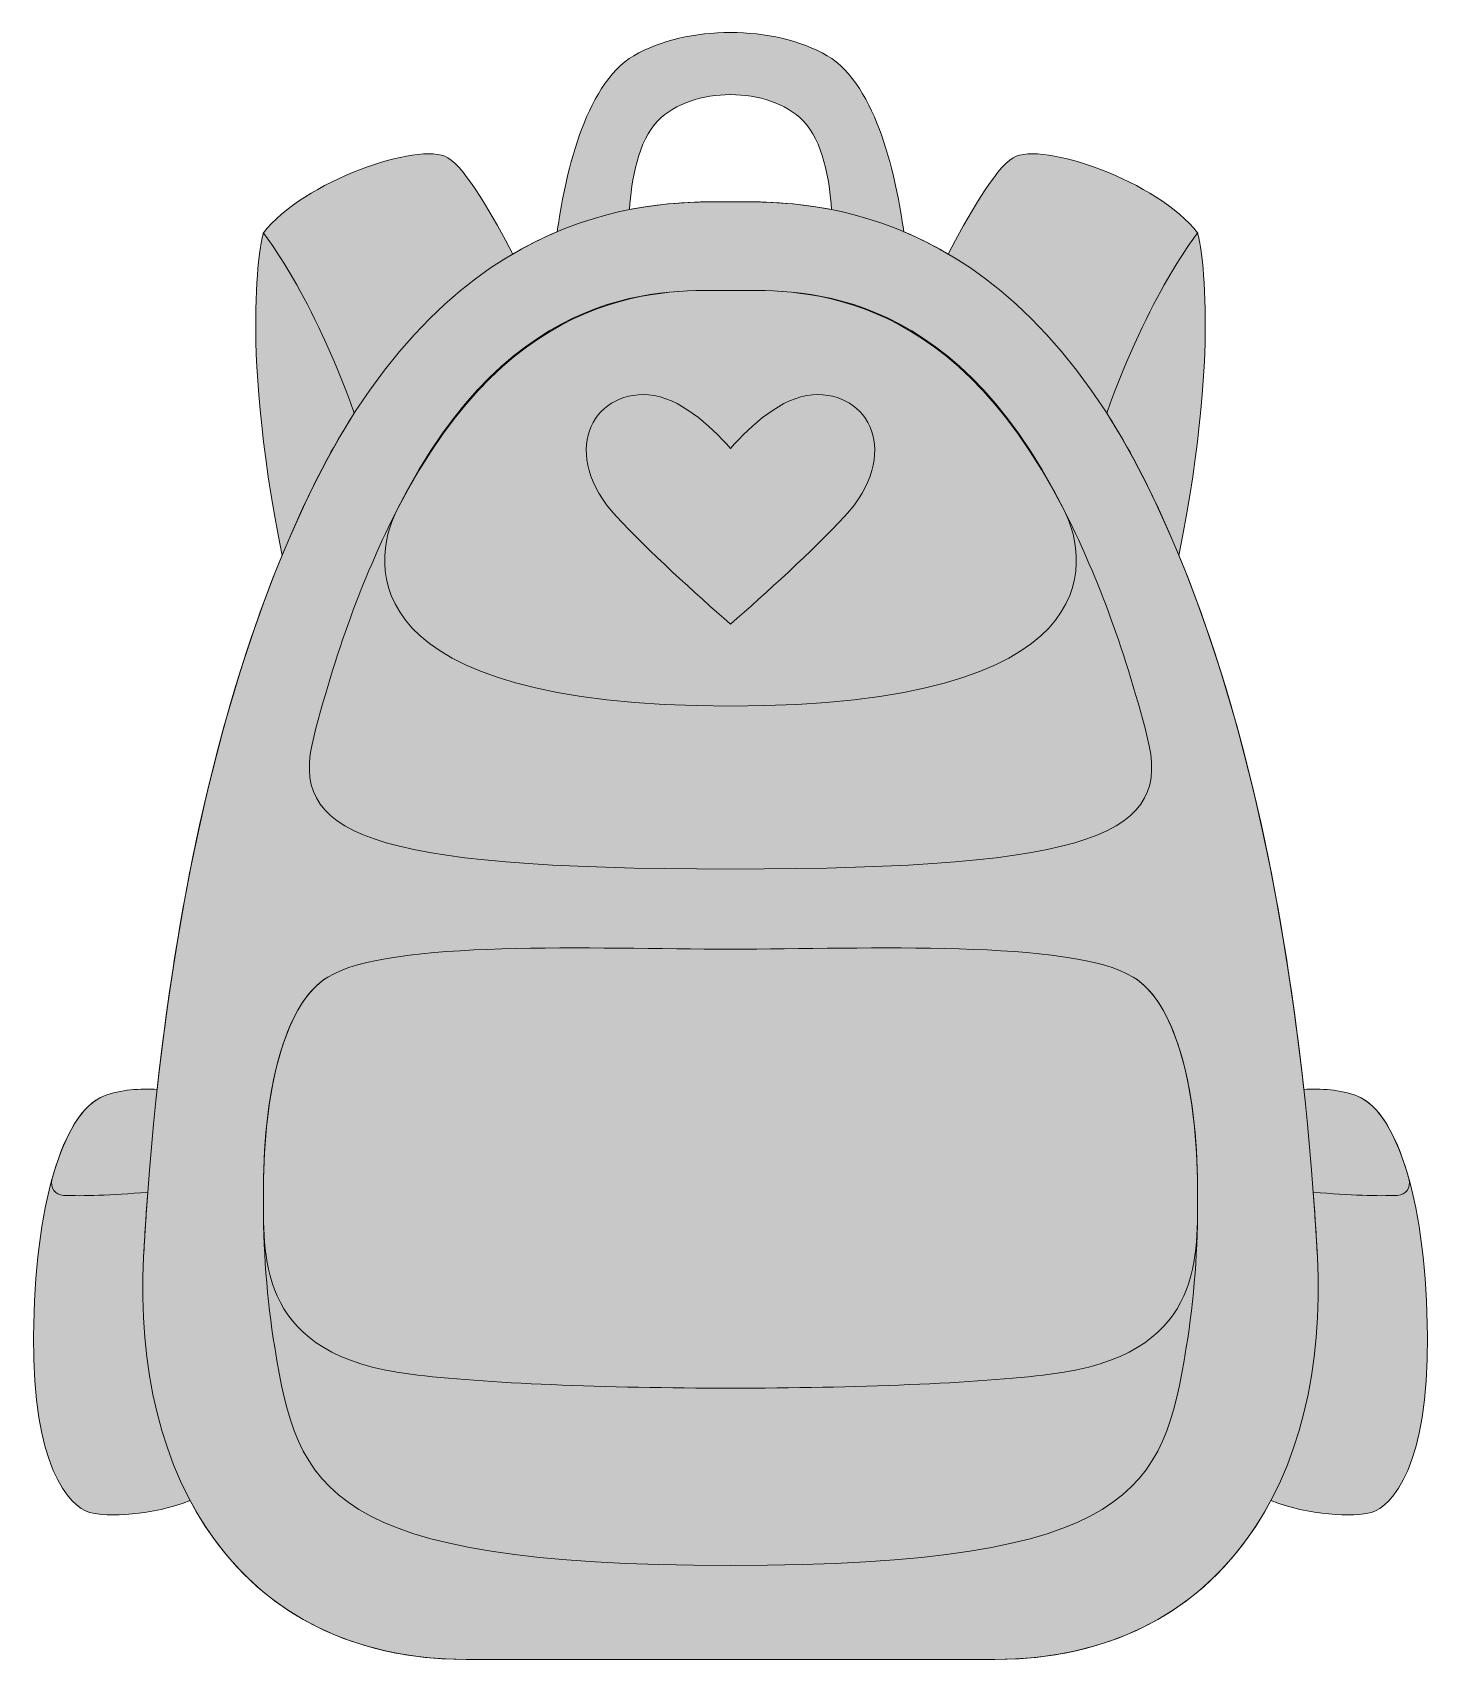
# Model space of a CAD drawing. Header units: inches. Extents: x 0.33 to 3.67, y -3.95 to -0.05.
import ezdxf

# ---------------------------------------------------------------- set-up
doc = ezdxf.new("R2010")
doc.units = ezdxf.units.IN
doc.header["$MEASUREMENT"] = 0
doc.layers.add('Backpack', color=7, linetype='Continuous', lineweight=0)

msp = doc.modelspace()

# ---------------------------------------------------------------- hatches: boundary and pattern name
at = {"layer": 'Backpack', "true_color": 0x031f26, "transparency": 33554687}
h = msp.add_hatch(color=158, dxfattribs=at)
h.dxf.hatch_style = 2
edge = h.paths.add_edge_path()
edge.add_spline(control_points=[(2, -0.4567), (1.9481, -0.4567), (1.8621, -0.455), (1.7579, -0.4756), (1.7628, -0.4048), (1.7785, -0.31), (1.826, -0.2625), (1.8677, -0.2208), (1.9339, -0.1999), (2, -0.1999), (2.0661, -0.1999), (2.1323, -0.2208), (2.174, -0.2625), (2.2215, -0.31), (2.2372, -0.4048), (2.2421, -0.4756), (2.1379, -0.455), (2.0519, -0.4567), (2, -0.4567)], knot_values=[0, 0, 0, 0, 1, 1, 1, 2, 2, 2, 3, 3, 3, 4, 4, 4, 5, 5, 5, 6, 6, 6, 6], degree=3, periodic=0)
edge = h.paths.add_edge_path()
edge.add_spline(control_points=[(3.5025, -2.6006), (3.4612, -2.5845), (3.4144, -2.582), (3.374, -2.5844), (3.3296, -2.1759), (3.2425, -1.7112), (3.0748, -1.3049), (3.1829, -0.7629), (3.1196, -0.5311), (3.1196, -0.5311), (3.0244, -0.4088), (2.7471, -0.3105), (2.6776, -0.3512), (2.6336, -0.377), (2.5658, -0.497), (2.5218, -0.582), (2.4857, -0.5608), (2.45, -0.5431), (2.4152, -0.5285), (2.3988, -0.4079), (2.3521, -0.1765), (2.2315, -0.1066), (2.1677, -0.0696), (2.0839, -0.0511), (2, -0.0511), (1.9161, -0.0511), (1.8323, -0.0696), (1.7685, -0.1066), (1.6479, -0.1765), (1.6012, -0.4079), (1.5848, -0.5285), (1.55, -0.5431), (1.5143, -0.5608), (1.4782, -0.582), (1.4342, -0.497), (1.3664, -0.377), (1.3224, -0.3512), (1.2529, -0.3105), (0.9756, -0.4088), (0.8804, -0.5311), (0.8804, -0.5311), (0.8171, -0.7629), (0.9252, -1.3049), (0.7575, -1.7112), (0.6704, -2.1759), (0.626, -2.5844), (0.5856, -2.582), (0.5388, -2.5845), (0.4975, -2.6006), (0.3992, -2.639), (0.332, -2.8668), (0.3296, -3.1762), (0.3272, -3.4855), (0.4136, -3.5838), (0.4639, -3.5982), (0.5046, -3.6098), (0.6158, -3.6058), (0.705, -3.5696), (0.8273, -3.8005), (1.0478, -3.9507), (1.3667, -3.9507), (1.3667, -3.9507), (2.6333, -3.9507), (2.6333, -3.9507), (2.9522, -3.9507), (3.1727, -3.8005), (3.295, -3.5696), (3.3842, -3.6058), (3.4954, -3.6098), (3.5361, -3.5982), (3.5864, -3.5838), (3.6728, -3.4855), (3.6704, -3.1762), (3.668, -2.8668), (3.6008, -2.639), (3.5025, -2.6006)], knot_values=[0, 0, 0, 0, 1, 1, 1, 2, 2, 2, 3, 3, 3, 4, 4, 4, 5, 5, 5, 6, 6, 6, 7, 7, 7, 8, 8, 8, 9, 9, 9, 10, 10, 10, 11, 11, 11, 12, 12, 12, 13, 13, 13, 14, 14, 14, 15, 15, 15, 16, 16, 16, 17, 17, 17, 18, 18, 18, 19, 19, 19, 20, 20, 20, 21, 21, 21, 22, 22, 22, 23, 23, 23, 24, 24, 24, 25, 25, 25, 25], degree=3, periodic=0)
at = {"layer": 'Backpack', "true_color": 0xce2e41, "transparency": 33554687}
h = msp.add_hatch(color=242, dxfattribs=at)
h.dxf.hatch_style = 2
edge = h.paths.add_edge_path()
edge.add_spline(control_points=[(2, -0.4567), (1.9481, -0.4567), (1.8621, -0.455), (1.7579, -0.4756), (1.7628, -0.4048), (1.7785, -0.31), (1.826, -0.2625), (1.8677, -0.2208), (1.9339, -0.1999), (2, -0.1999), (2.0661, -0.1999), (2.1323, -0.2208), (2.174, -0.2625), (2.2215, -0.31), (2.2372, -0.4048), (2.2421, -0.4756), (2.1379, -0.455), (2.0519, -0.4567), (2, -0.4567)], knot_values=[0, 0, 0, 0, 1, 1, 1, 2, 2, 2, 3, 3, 3, 4, 4, 4, 5, 5, 5, 6, 6, 6, 6], degree=3, periodic=0)
edge = h.paths.add_edge_path()
edge.add_spline(control_points=[(2, -0.0511), (1.9161, -0.0511), (1.8323, -0.0696), (1.7685, -0.1066), (1.6479, -0.1765), (1.6012, -0.4079), (1.5848, -0.5285), (1.55, -0.5431), (1.5143, -0.5608), (1.4782, -0.582), (1.4342, -0.497), (1.3664, -0.377), (1.3224, -0.3512), (1.2529, -0.3105), (0.9756, -0.4088), (0.8804, -0.5311), (0.8804, -0.5311), (0.9995, -0.6828), (1.0982, -0.9637), (1.0647, -1.0161), (1.032, -1.0739), (1.0006, -1.1376), (0.7828, -1.5797), (0.6767, -2.1186), (0.626, -2.5844), (0.5856, -2.582), (0.5388, -2.5845), (0.4975, -2.6006), (0.4461, -2.6207), (0.4032, -2.6926), (0.3737, -2.8009), (0.3686, -2.8193), (0.3822, -2.8378), (0.4013, -2.8384), (0.4482, -2.8402), (0.5134, -2.8387), (0.6034, -2.8305), (0.5994, -2.8838), (0.5961, -2.9355), (0.5934, -2.9853), (0.5646, -3.5143), (0.823, -3.9507), (1.3667, -3.9507), (1.3667, -3.9507), (2.6333, -3.9507), (2.6333, -3.9507), (3.177, -3.9507), (3.4354, -3.5143), (3.4066, -2.9853), (3.4039, -2.9355), (3.4006, -2.8838), (3.3966, -2.8305), (3.4866, -2.8387), (3.5518, -2.8402), (3.5987, -2.8384), (3.6178, -2.8378), (3.6314, -2.8193), (3.6263, -2.8009), (3.5968, -2.6926), (3.5539, -2.6207), (3.5025, -2.6006), (3.4612, -2.5845), (3.4144, -2.582), (3.374, -2.5844), (3.3233, -2.1186), (3.2172, -1.5797), (2.9994, -1.1376), (2.968, -1.0739), (2.9353, -1.0161), (2.9018, -0.9637), (3.0005, -0.6828), (3.1196, -0.5311), (3.1196, -0.5311), (3.0244, -0.4088), (2.7471, -0.3105), (2.6776, -0.3512), (2.6336, -0.377), (2.5658, -0.497), (2.5218, -0.582), (2.4857, -0.5608), (2.45, -0.5431), (2.4152, -0.5285), (2.3988, -0.4079), (2.3521, -0.1765), (2.2315, -0.1066), (2.1677, -0.0696), (2.0839, -0.0511), (2, -0.0511)], knot_values=[0, 0, 0, 0, 1, 1, 1, 2, 2, 2, 3, 3, 3, 4, 4, 4, 5, 5, 5, 6, 6, 6, 7, 7, 7, 8, 8, 8, 9, 9, 9, 10, 10, 10, 11, 11, 11, 12, 12, 12, 13, 13, 13, 14, 14, 14, 15, 15, 15, 16, 16, 16, 17, 17, 17, 18, 18, 18, 19, 19, 19, 20, 20, 20, 21, 21, 21, 22, 22, 22, 23, 23, 23, 24, 24, 24, 25, 25, 25, 26, 26, 26, 27, 27, 27, 28, 28, 28, 29, 29, 29, 29], degree=3, periodic=0)
at = {"layer": 'Backpack', "true_color": 0x032c38, "transparency": 33554687}
h = msp.add_hatch(color=158, dxfattribs=at)
h.dxf.hatch_style = 2
edge = h.paths.add_edge_path()
edge.add_spline(control_points=[(2, -0.4567), (1.838, -0.4567), (1.3444, -0.4398), (1.0006, -1.1376), (0.7164, -1.7144), (0.6222, -2.4563), (0.5934, -2.9853), (0.5646, -3.5143), (0.823, -3.9507), (1.3667, -3.9507), (1.3667, -3.9507), (2.6333, -3.9507), (2.6333, -3.9507), (3.177, -3.9507), (3.4354, -3.5143), (3.4066, -2.9853), (3.3778, -2.4563), (3.2836, -1.7144), (2.9994, -1.1376), (2.6556, -0.4398), (2.162, -0.4567), (2, -0.4567)], knot_values=[0, 0, 0, 0, 1, 1, 1, 2, 2, 2, 3, 3, 3, 4, 4, 4, 5, 5, 5, 6, 6, 6, 7, 7, 7, 7], degree=3, periodic=0)
at = {"layer": 'Backpack', "true_color": 0x26424d, "transparency": 33554687}
h = msp.add_hatch(color=149, dxfattribs=at)
h.dxf.hatch_style = 2
edge = h.paths.add_edge_path()
edge.add_spline(control_points=[(1.7265, -1.2109), (1.8034, -1.2938), (1.9157, -1.3954), (2, -1.469), (2.0843, -1.3954), (2.1966, -1.2938), (2.2735, -1.2109), (2.4114, -1.0622), (2.3322, -0.9088), (2.1967, -0.9196), (2.1214, -0.9256), (2.0509, -0.9912), (2, -1.048), (1.9491, -0.9912), (1.8786, -0.9256), (1.8033, -0.9196), (1.6678, -0.9088), (1.5886, -1.0622), (1.7265, -1.2109)], knot_values=[0, 0, 0, 0, 1, 1, 1, 2, 2, 2, 3, 3, 3, 4, 4, 4, 5, 5, 5, 6, 6, 6, 6], degree=3, periodic=0)
edge = h.paths.add_edge_path()
edge.add_spline(control_points=[(1.1997, -1.1977), (1.4775, -0.6371), (1.8564, -0.6696), (2, -0.6696), (2.1436, -0.6696), (2.5225, -0.6371), (2.8003, -1.1977), (2.8625, -1.323), (2.9046, -1.6654), (2, -1.6654), (1.0954, -1.6654), (1.1375, -1.323), (1.1997, -1.1977)], knot_values=[0, 0, 0, 0, 1, 1, 1, 2, 2, 2, 3, 3, 3, 4, 4, 4, 4], degree=3, periodic=0)
edge = h.paths.add_edge_path()
edge.add_spline(control_points=[(3.1195, -2.8415), (3.1182, -2.9947), (3.1299, -3.2218), (2.7663, -3.2673), (2.5918, -3.2891), (2.2963, -3.3004), (2, -3.3004), (1.7037, -3.3004), (1.4082, -3.2891), (1.2337, -3.2673), (0.8701, -3.2218), (0.8818, -2.9947), (0.8805, -2.8415), (0.8785, -2.6005), (0.9281, -2.3795), (1.0347, -2.3152), (1.1858, -2.2241), (1.6739, -2.2481), (2, -2.2481), (2.3261, -2.2481), (2.8142, -2.2241), (2.9653, -2.3152), (3.0719, -2.3795), (3.1215, -2.6005), (3.1195, -2.8415)], knot_values=[0, 0, 0, 0, 1, 1, 1, 2, 2, 2, 3, 3, 3, 4, 4, 4, 5, 5, 5, 6, 6, 6, 7, 7, 7, 8, 8, 8, 8], degree=3, periodic=0)
at = {"layer": 'Backpack', "true_color": 0xea3847, "transparency": 33554687}
h = msp.add_hatch(color=240, dxfattribs=at)
h.dxf.hatch_style = 2
edge = h.paths.add_edge_path()
edge.add_spline(control_points=[(2.9812, -2.3264), (2.9803, -2.3257), (2.9794, -2.325), (2.9785, -2.3244), (2.9742, -2.3211), (2.9698, -2.318), (2.9653, -2.3152), (2.8142, -2.2241), (2.3261, -2.2481), (2, -2.2481), (1.6739, -2.2481), (1.1858, -2.2241), (1.0347, -2.3152), (1.0302, -2.318), (1.0258, -2.3211), (1.0215, -2.3244), (1.0206, -2.325), (1.0197, -2.3257), (1.0188, -2.3264), (0.9232, -2.4023), (0.8786, -2.6129), (0.8805, -2.8415), (0.8794, -2.9626), (0.8891, -3.0887), (0.9076, -3.2025), (0.9625, -3.5416), (1.0269, -3.7253), (2, -3.7253), (2.9731, -3.7253), (3.0375, -3.5416), (3.0924, -3.2025), (3.1109, -3.0887), (3.1206, -2.9626), (3.1195, -2.8415), (3.1214, -2.6129), (3.0768, -2.4023), (2.9812, -2.3264)], knot_values=[0, 0, 0, 0, 1, 1, 1, 2, 2, 2, 3, 3, 3, 4, 4, 4, 5, 5, 5, 6, 6, 6, 7, 7, 7, 8, 8, 8, 9, 9, 9, 10, 10, 10, 11, 11, 11, 12, 12, 12, 12], degree=3, periodic=0)
edge = h.paths.add_edge_path()
edge.add_spline(control_points=[(1.0011, -1.7397), (1.0589, -1.5153), (1.1281, -1.3386), (1.1997, -1.1977), (1.4829, -0.6398), (1.8564, -0.6696), (2, -0.6696), (2.1436, -0.6696), (2.5171, -0.6398), (2.8003, -1.1977), (2.8719, -1.3386), (2.9411, -1.5153), (2.9989, -1.7397), (3.0579, -1.9688), (2.8868, -2.0562), (2, -2.0562), (1.1132, -2.0562), (0.9421, -1.9688), (1.0011, -1.7397)], knot_values=[0, 0, 0, 0, 1, 1, 1, 2, 2, 2, 3, 3, 3, 4, 4, 4, 5, 5, 5, 6, 6, 6, 6], degree=3, periodic=0)

# ---------------------------------------------------------------- linework, layer by layer
at = {"layer": 'Backpack'}
for points, knots in [([(3.5025, -2.6006), (3.4612, -2.5845), (3.4144, -2.582), (3.374, -2.5844), (3.3296, -2.1759), (3.2425, -1.7112), (3.0748, -1.3049), (3.1829, -0.7629), (3.1196, -0.5311), (3.1196, -0.5311), (3.0244, -0.4088), (2.7471, -0.3105), (2.6776, -0.3512), (2.6336, -0.377), (2.5658, -0.497), (2.5218, -0.582), (2.4857, -0.5608), (2.45, -0.5431), (2.4152, -0.5285), (2.3988, -0.4079), (2.3521, -0.1765), (2.2315, -0.1066), (2.1677, -0.0696), (2.0839, -0.0511), (2, -0.0511), (1.9161, -0.0511), (1.8323, -0.0696), (1.7685, -0.1066), (1.6479, -0.1765), (1.6012, -0.4079), (1.5848, -0.5285), (1.55, -0.5431), (1.5143, -0.5608), (1.4782, -0.582), (1.4342, -0.497), (1.3664, -0.377), (1.3224, -0.3512), (1.2529, -0.3105), (0.9756, -0.4088), (0.8804, -0.5311), (0.8804, -0.5311), (0.8171, -0.7629), (0.9252, -1.3049), (0.7575, -1.7112), (0.6704, -2.1759), (0.626, -2.5844), (0.5856, -2.582), (0.5388, -2.5845), (0.4975, -2.6006), (0.3992, -2.639), (0.332, -2.8668), (0.3296, -3.1762), (0.3272, -3.4855), (0.4136, -3.5838), (0.4639, -3.5982), (0.5046, -3.6098), (0.6158, -3.6058), (0.705, -3.5696), (0.8273, -3.8005), (1.0478, -3.9507), (1.3667, -3.9507), (1.3667, -3.9507), (2.6333, -3.9507), (2.6333, -3.9507), (2.9522, -3.9507), (3.1727, -3.8005), (3.295, -3.5696), (3.3842, -3.6058), (3.4954, -3.6098), (3.5361, -3.5982), (3.5864, -3.5838), (3.6728, -3.4855), (3.6704, -3.1762), (3.668, -2.8668), (3.6008, -2.639), (3.5025, -2.6006)], [0, 0, 0, 0, 1, 1, 1, 2, 2, 2, 3, 3, 3, 4, 4, 4, 5, 5, 5, 6, 6, 6, 7, 7, 7, 8, 8, 8, 9, 9, 9, 10, 10, 10, 11, 11, 11, 12, 12, 12, 13, 13, 13, 14, 14, 14, 15, 15, 15, 16, 16, 16, 17, 17, 17, 18, 18, 18, 19, 19, 19, 20, 20, 20, 21, 21, 21, 22, 22, 22, 23, 23, 23, 24, 24, 24, 25, 25, 25, 25]), ([(2, -0.0511), (1.9161, -0.0511), (1.8323, -0.0696), (1.7685, -0.1066), (1.6479, -0.1765), (1.6012, -0.4079), (1.5848, -0.5285), (1.55, -0.5431), (1.5143, -0.5608), (1.4782, -0.582), (1.4342, -0.497), (1.3664, -0.377), (1.3224, -0.3512), (1.2529, -0.3105), (0.9756, -0.4088), (0.8804, -0.5311), (0.8804, -0.5311), (0.9995, -0.6828), (1.0982, -0.9637), (1.0647, -1.0161), (1.032, -1.0739), (1.0006, -1.1376), (0.7828, -1.5797), (0.6767, -2.1186), (0.626, -2.5844), (0.5856, -2.582), (0.5388, -2.5845), (0.4975, -2.6006), (0.4461, -2.6207), (0.4032, -2.6926), (0.3737, -2.8009), (0.3686, -2.8193), (0.3822, -2.8378), (0.4013, -2.8384), (0.4482, -2.8402), (0.5134, -2.8387), (0.6034, -2.8305), (0.5994, -2.8838), (0.5961, -2.9355), (0.5934, -2.9853), (0.5646, -3.5143), (0.823, -3.9507), (1.3667, -3.9507), (1.3667, -3.9507), (2.6333, -3.9507), (2.6333, -3.9507), (3.177, -3.9507), (3.4354, -3.5143), (3.4066, -2.9853), (3.4039, -2.9355), (3.4006, -2.8838), (3.3966, -2.8305), (3.4866, -2.8387), (3.5518, -2.8402), (3.5987, -2.8384), (3.6178, -2.8378), (3.6314, -2.8193), (3.6263, -2.8009), (3.5968, -2.6926), (3.5539, -2.6207), (3.5025, -2.6006), (3.4612, -2.5845), (3.4144, -2.582), (3.374, -2.5844), (3.3233, -2.1186), (3.2172, -1.5797), (2.9994, -1.1376), (2.968, -1.0739), (2.9353, -1.0161), (2.9018, -0.9637), (3.0005, -0.6828), (3.1196, -0.5311), (3.1196, -0.5311), (3.0244, -0.4088), (2.7471, -0.3105), (2.6776, -0.3512), (2.6336, -0.377), (2.5658, -0.497), (2.5218, -0.582), (2.4857, -0.5608), (2.45, -0.5431), (2.4152, -0.5285), (2.3988, -0.4079), (2.3521, -0.1765), (2.2315, -0.1066), (2.1677, -0.0696), (2.0839, -0.0511), (2, -0.0511)], [0, 0, 0, 0, 1, 1, 1, 2, 2, 2, 3, 3, 3, 4, 4, 4, 5, 5, 5, 6, 6, 6, 7, 7, 7, 8, 8, 8, 9, 9, 9, 10, 10, 10, 11, 11, 11, 12, 12, 12, 13, 13, 13, 14, 14, 14, 15, 15, 15, 16, 16, 16, 17, 17, 17, 18, 18, 18, 19, 19, 19, 20, 20, 20, 21, 21, 21, 22, 22, 22, 23, 23, 23, 24, 24, 24, 25, 25, 25, 26, 26, 26, 27, 27, 27, 28, 28, 28, 29, 29, 29, 29]), ([(2, -0.4567), (1.9481, -0.4567), (1.8621, -0.455), (1.7579, -0.4756), (1.7628, -0.4048), (1.7785, -0.31), (1.826, -0.2625), (1.8677, -0.2208), (1.9339, -0.1999), (2, -0.1999), (2.0661, -0.1999), (2.1323, -0.2208), (2.174, -0.2625), (2.2215, -0.31), (2.2372, -0.4048), (2.2421, -0.4756), (2.1379, -0.455), (2.0519, -0.4567), (2, -0.4567)], [0, 0, 0, 0, 1, 1, 1, 2, 2, 2, 3, 3, 3, 4, 4, 4, 5, 5, 5, 6, 6, 6, 6]), ([(2, -0.4567), (1.9481, -0.4567), (1.8621, -0.455), (1.7579, -0.4756), (1.7628, -0.4048), (1.7785, -0.31), (1.826, -0.2625), (1.8677, -0.2208), (1.9339, -0.1999), (2, -0.1999), (2.0661, -0.1999), (2.1323, -0.2208), (2.174, -0.2625), (2.2215, -0.31), (2.2372, -0.4048), (2.2421, -0.4756), (2.1379, -0.455), (2.0519, -0.4567), (2, -0.4567)], [0, 0, 0, 0, 1, 1, 1, 2, 2, 2, 3, 3, 3, 4, 4, 4, 5, 5, 5, 6, 6, 6, 6]), ([(2, -0.4567), (1.838, -0.4567), (1.3444, -0.4398), (1.0006, -1.1376), (0.7164, -1.7144), (0.6222, -2.4563), (0.5934, -2.9853), (0.5646, -3.5143), (0.823, -3.9507), (1.3667, -3.9507), (1.3667, -3.9507), (2.6333, -3.9507), (2.6333, -3.9507), (3.177, -3.9507), (3.4354, -3.5143), (3.4066, -2.9853), (3.3778, -2.4563), (3.2836, -1.7144), (2.9994, -1.1376), (2.6556, -0.4398), (2.162, -0.4567), (2, -0.4567)], [0, 0, 0, 0, 1, 1, 1, 2, 2, 2, 3, 3, 3, 4, 4, 4, 5, 5, 5, 6, 6, 6, 7, 7, 7, 7]), ([(1.0011, -1.7397), (1.0589, -1.5153), (1.1281, -1.3386), (1.1997, -1.1977), (1.4829, -0.6398), (1.8564, -0.6696), (2, -0.6696), (2.1436, -0.6696), (2.5171, -0.6398), (2.8003, -1.1977), (2.8719, -1.3386), (2.9411, -1.5153), (2.9989, -1.7397), (3.0579, -1.9688), (2.8868, -2.0562), (2, -2.0562), (1.1132, -2.0562), (0.9421, -1.9688), (1.0011, -1.7397)], [0, 0, 0, 0, 1, 1, 1, 2, 2, 2, 3, 3, 3, 4, 4, 4, 5, 5, 5, 6, 6, 6, 6]), ([(1.1997, -1.1977), (1.4775, -0.6371), (1.8564, -0.6696), (2, -0.6696), (2.1436, -0.6696), (2.5225, -0.6371), (2.8003, -1.1977), (2.8625, -1.323), (2.9046, -1.6654), (2, -1.6654), (1.0954, -1.6654), (1.1375, -1.323), (1.1997, -1.1977)], [0, 0, 0, 0, 1, 1, 1, 2, 2, 2, 3, 3, 3, 4, 4, 4, 4]), ([(1.7265, -1.2109), (1.8034, -1.2938), (1.9157, -1.3954), (2, -1.469), (2.0843, -1.3954), (2.1966, -1.2938), (2.2735, -1.2109), (2.4114, -1.0622), (2.3322, -0.9088), (2.1967, -0.9196), (2.1214, -0.9256), (2.0509, -0.9912), (2, -1.048), (1.9491, -0.9912), (1.8786, -0.9256), (1.8033, -0.9196), (1.6678, -0.9088), (1.5886, -1.0622), (1.7265, -1.2109)], [0, 0, 0, 0, 1, 1, 1, 2, 2, 2, 3, 3, 3, 4, 4, 4, 5, 5, 5, 6, 6, 6, 6]), ([(3.1195, -2.8415), (3.1182, -2.9947), (3.1299, -3.2218), (2.7663, -3.2673), (2.5918, -3.2891), (2.2963, -3.3004), (2, -3.3004), (1.7037, -3.3004), (1.4082, -3.2891), (1.2337, -3.2673), (0.8701, -3.2218), (0.8818, -2.9947), (0.8805, -2.8415), (0.8785, -2.6005), (0.9281, -2.3795), (1.0347, -2.3152), (1.1858, -2.2241), (1.6739, -2.2481), (2, -2.2481), (2.3261, -2.2481), (2.8142, -2.2241), (2.9653, -2.3152), (3.0719, -2.3795), (3.1215, -2.6005), (3.1195, -2.8415)], [0, 0, 0, 0, 1, 1, 1, 2, 2, 2, 3, 3, 3, 4, 4, 4, 5, 5, 5, 6, 6, 6, 7, 7, 7, 8, 8, 8, 8]), ([(2.9812, -2.3264), (2.9803, -2.3257), (2.9794, -2.325), (2.9785, -2.3244), (2.9742, -2.3211), (2.9698, -2.318), (2.9653, -2.3152), (2.8142, -2.2241), (2.3261, -2.2481), (2, -2.2481), (1.6739, -2.2481), (1.1858, -2.2241), (1.0347, -2.3152), (1.0302, -2.318), (1.0258, -2.3211), (1.0215, -2.3244), (1.0206, -2.325), (1.0197, -2.3257), (1.0188, -2.3264), (0.9232, -2.4023), (0.8786, -2.6129), (0.8805, -2.8415), (0.8794, -2.9626), (0.8891, -3.0887), (0.9076, -3.2025), (0.9625, -3.5416), (1.0269, -3.7253), (2, -3.7253), (2.9731, -3.7253), (3.0375, -3.5416), (3.0924, -3.2025), (3.1109, -3.0887), (3.1206, -2.9626), (3.1195, -2.8415), (3.1214, -2.6129), (3.0768, -2.4023), (2.9812, -2.3264)], [0, 0, 0, 0, 1, 1, 1, 2, 2, 2, 3, 3, 3, 4, 4, 4, 5, 5, 5, 6, 6, 6, 7, 7, 7, 8, 8, 8, 9, 9, 9, 10, 10, 10, 11, 11, 11, 12, 12, 12, 12])]:
    msp.add_open_spline(points, degree=3, knots=knots, dxfattribs=at)

doc.saveas('drawing.dxf')
